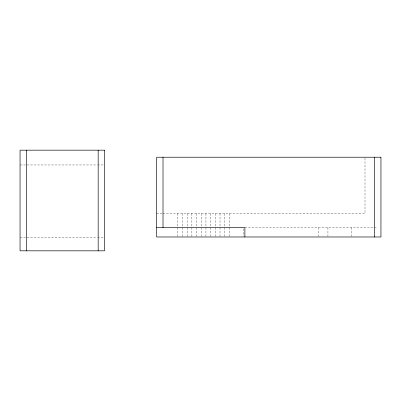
<?xml version="1.0" encoding="UTF-8"?>
<svg xmlns="http://www.w3.org/2000/svg" width="401" height="401" viewBox="0 0 401 401"><rect width="100%" height="100%" fill="white"/><g stroke="black" fill="none" stroke-linecap="round" stroke-linejoin="round"><path stroke-width="0.3" stroke-dasharray="2 1.5" d="M20.05 164.961L96.997 164.961M97.623 164.961L103.879 164.961M156.676 213.522L162.31 213.522M162.931 213.522L364.995 213.522L364.995 157.222M244.886 227.598L373.757 227.598M374.384 227.598L376.258 227.598M20.05 237.217L96.997 237.217M97.623 237.217L103.879 237.217M351.391 227.598L351.391 236.359M327.933 227.598L327.933 236.359M318.369 227.598L318.369 236.359M243.297 228.851L243.297 236.359M229.402 213.522L229.402 236.364M224.71 213.522L224.71 236.364M220.019 213.522L220.019 236.364M215.327 213.522L215.327 236.364M210.635 213.522L210.635 236.364M205.944 213.522L205.944 236.364M201.252 213.522L201.252 236.364M196.56 213.522L196.56 236.364M191.868 213.522L191.868 236.364M187.177 213.522L187.177 236.364M182.485 213.522L182.485 236.364M177.793 213.522L177.793 236.364"/><path stroke-width="0.6" d="M156.676 227.598L244.886 227.598L244.886 236.981M374.614 157.222L374.614 236.981M163.012 157.222L163.012 227.598M98.17 150.174L98.17 250.825M26.386 150.174L26.386 250.825M104.506 150.174L20.05 150.174L20.05 250.825L104.506 250.825L104.506 150.174M380.95 157.222L156.676 157.222L156.676 236.981L380.95 236.981L380.95 157.222"/></g></svg>
